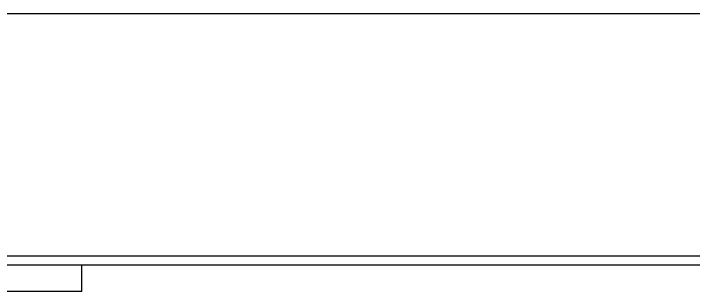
# Model space of a CAD drawing. Header units: millimetres. Extents: x 5763 to 12018931, y 39842 to 3600577.
# Drawn here: x 1055749 to 1128307, y 851998 to 881636 of the extents above; entities that cross this region are included whole.
import ezdxf

# ---------------------------------------------------------------- set-up
doc = ezdxf.new("R2010")
doc.units = ezdxf.units.MM
doc.layers.add('KONTUR', color=7, linetype='Continuous')
doc.layers.add('Основная', color=7, linetype='Continuous', lineweight=30)

msp = doc.modelspace()

# ---------------------------------------------------------------- linework, layer by layer
msp.add_line((799955.74319, 881636.17533), (1246140.57295, 881636.17533))
at = {"layer": 'KONTUR'}
msp.add_line((1045027.99966, 855797.86706), (1213227.99966, 855797.86706), dxfattribs=at)
at = {"layer": 'Основная'}
for p, q in [((1212227.99966, 854797.86706), (1049027.99966, 854797.86706)), ((1063027.99966, 851997.86706), (1063027.99966, 854797.86706)), ((1063027.99966, 851997.86706), (1049027.99966, 851997.86706))]:
    msp.add_line(p, q, dxfattribs=at)

doc.saveas('drawing.dxf')
